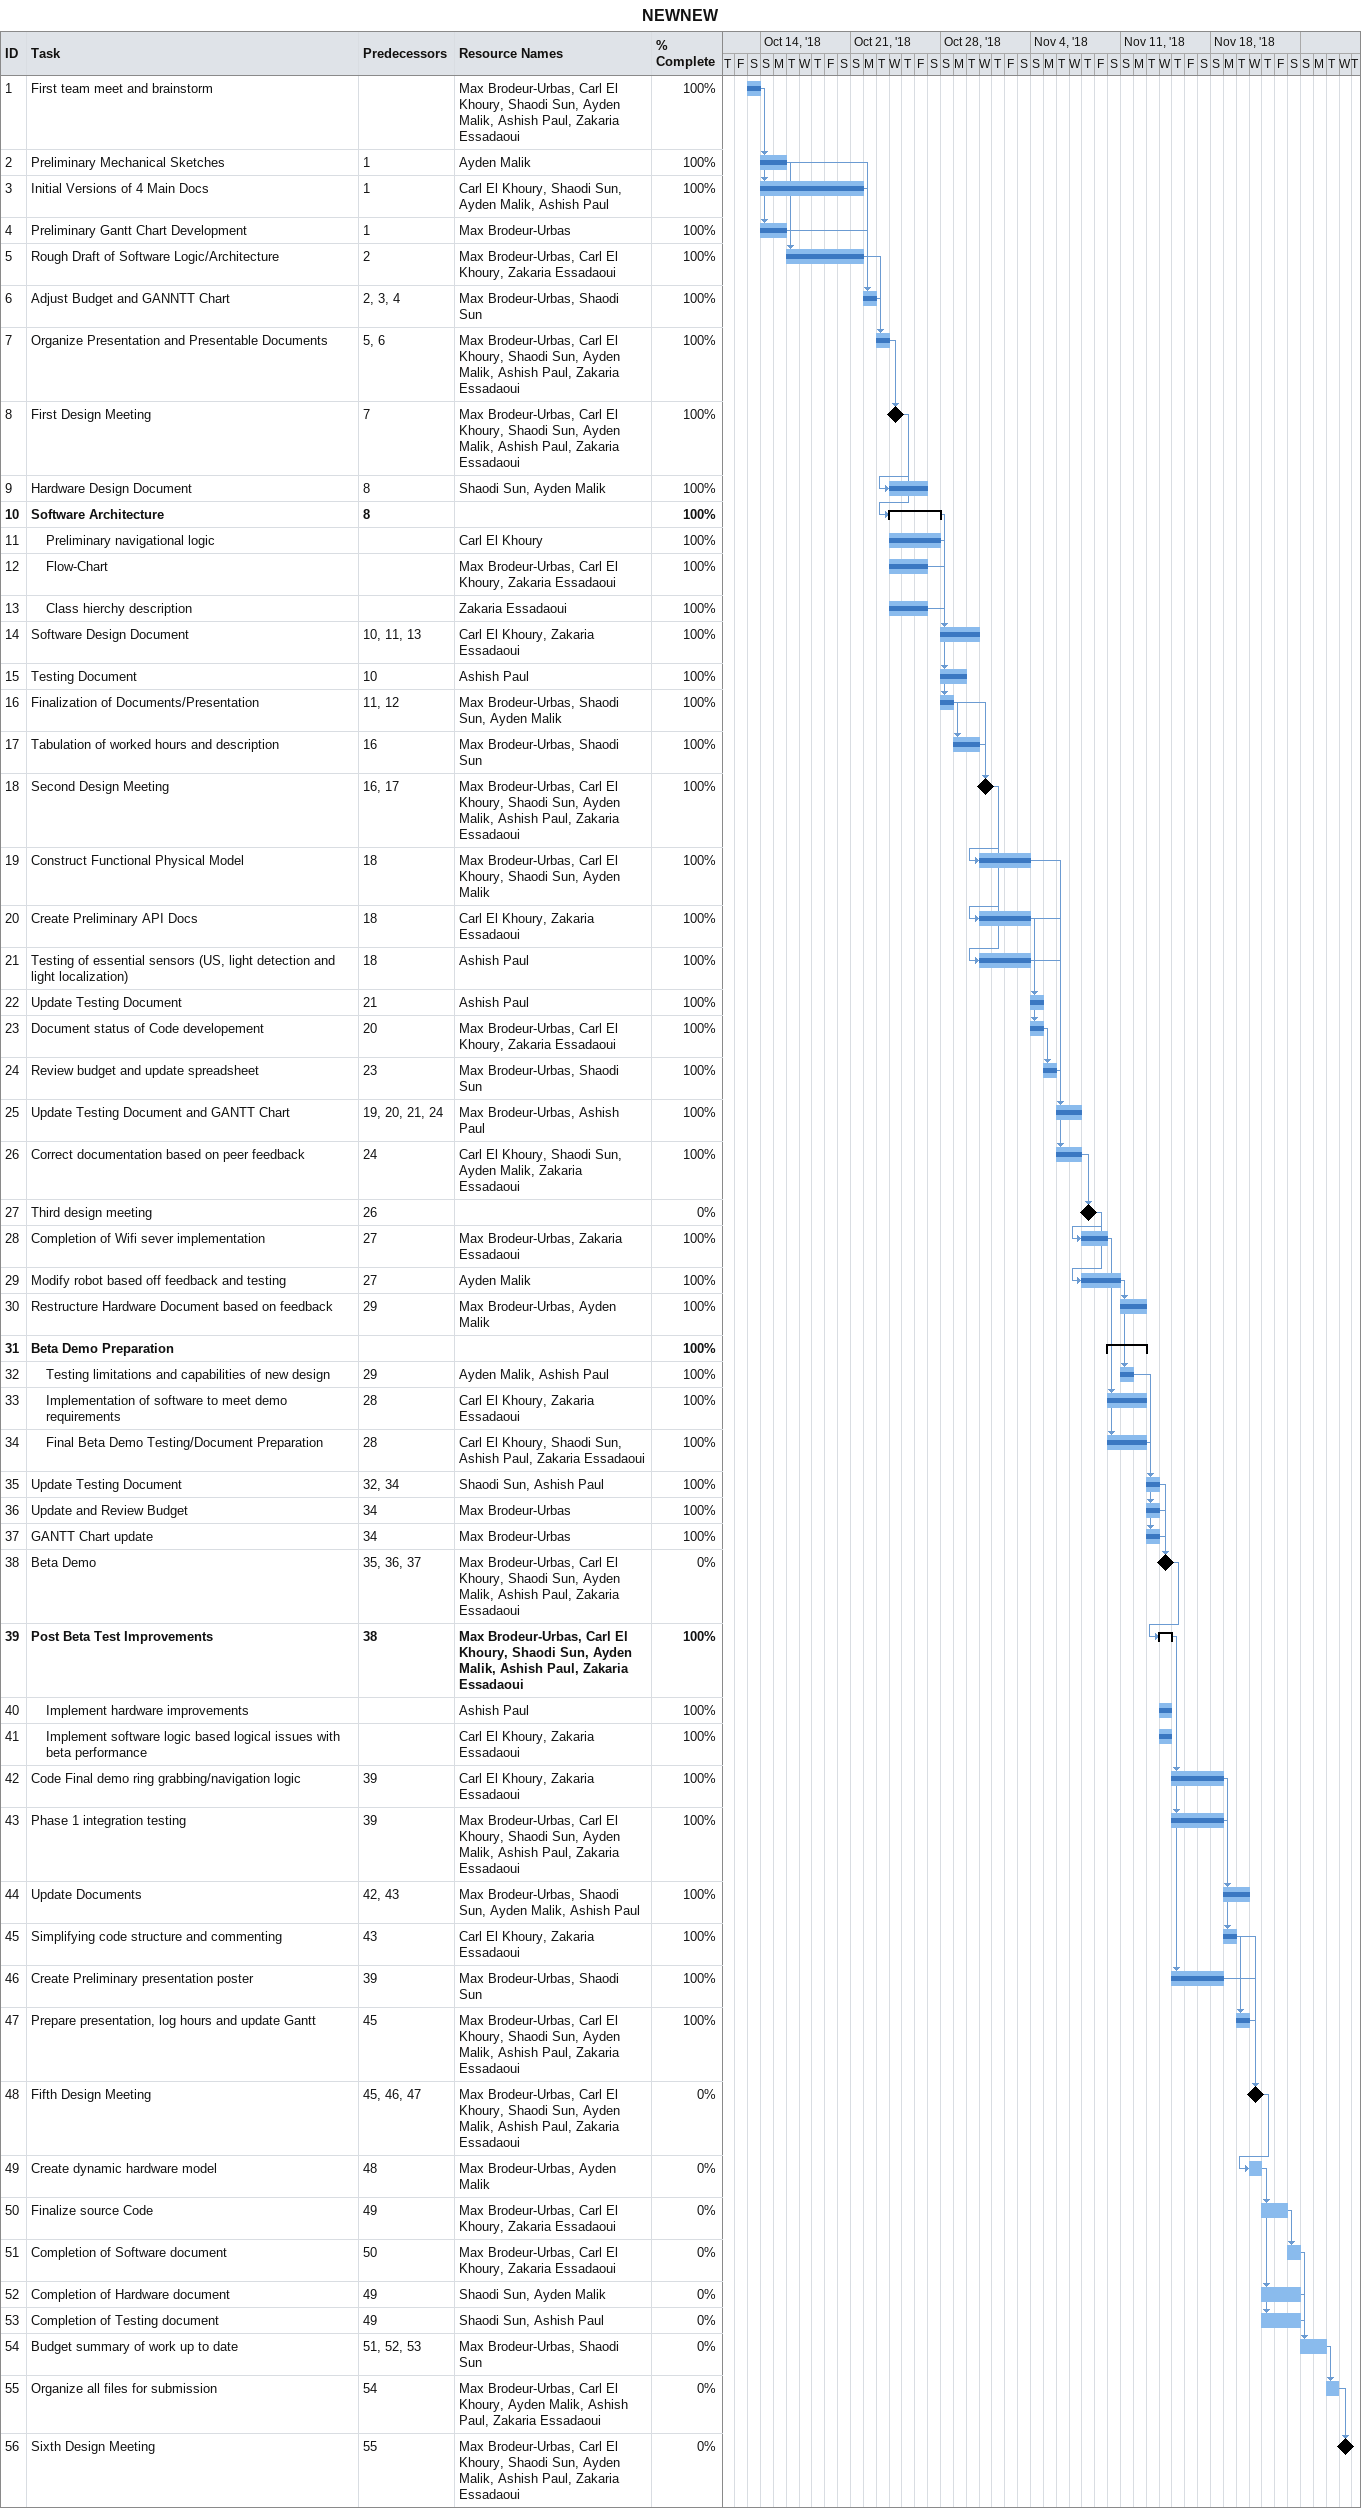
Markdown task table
NEWNEW

| ID | Level | Task | Start | Finish | Predecessors | Resources | % complete |
|---|---|---|---|---|---|---|---|
| 1 | 1 | First team meet and brainstorm | 2018-10-13 | 2018-10-13 |  | Max Brodeur-Urbas, Carl El Khoury, Shaodi Sun, Ayden Malik, Ashish Paul, Zakaria Essadaoui | 100 |
| 2 | 1 | Preliminary Mechanical Sketches | 2018-10-14 | 2018-10-15 | 1 | Ayden Malik | 100 |
| 3 | 1 | Initial Versions of 4 Main Docs | 2018-10-14 | 2018-10-21 | 1 | Carl El Khoury, Shaodi Sun, Ayden Malik, Ashish Paul | 100 |
| 4 | 1 | Preliminary Gantt Chart Development | 2018-10-14 | 2018-10-15 | 1 | Max Brodeur-Urbas | 100 |
| 5 | 1 | Rough Draft of Software Logic/Architecture | 2018-10-16 | 2018-10-21 | 2 | Max Brodeur-Urbas, Carl El Khoury, Zakaria Essadaoui | 100 |
| 6 | 1 | Adjust Budget and GANNTT Chart | 2018-10-22 | 2018-10-22 | 2, 3, 4 | Max Brodeur-Urbas, Shaodi Sun | 100 |
| 7 | 1 | Organize Presentation and Presentable Documents | 2018-10-23 | 2018-10-23 | 5, 6 | Max Brodeur-Urbas, Carl El Khoury, Shaodi Sun, Ayden Malik, Ashish Paul, Zakaria Essadaoui | 100 |
| 8 | 1 | First Design Meeting (milestone) | 2018-10-24 | 2018-10-24 | 7 | Max Brodeur-Urbas, Carl El Khoury, Shaodi Sun, Ayden Malik, Ashish Paul, Zakaria Essadaoui | 100 |
| 9 | 1 | Hardware Design Document | 2018-10-24 | 2018-10-26 | 8 | Shaodi Sun, Ayden Malik | 100 |
| 10 | 1 | **Software Architecture** | 2018-10-24 | 2018-10-27 | 8 |  | 100 |
| 11 | 2 | Preliminary navigational logic | 2018-10-24 | 2018-10-27 |  | Carl El Khoury | 100 |
| 12 | 2 | Flow-Chart | 2018-10-24 | 2018-10-26 |  | Max Brodeur-Urbas, Carl El Khoury, Zakaria Essadaoui | 100 |
| 13 | 2 | Class hierchy description | 2018-10-24 | 2018-10-26 |  | Zakaria Essadaoui | 100 |
| 14 | 1 | Software Design Document | 2018-10-28 | 2018-10-30 | 10, 11, 13 | Carl El Khoury, Zakaria Essadaoui | 100 |
| 15 | 1 | Testing Document | 2018-10-28 | 2018-10-29 | 10 | Ashish Paul | 100 |
| 16 | 1 | Finalization of Documents/Presentation | 2018-10-28 | 2018-10-28 | 11, 12 | Max Brodeur-Urbas, Shaodi Sun, Ayden Malik | 100 |
| 17 | 1 | Tabulation of worked hours and description | 2018-10-29 | 2018-10-30 | 16 | Max Brodeur-Urbas, Shaodi Sun | 100 |
| 18 | 1 | Second Design Meeting (milestone) | 2018-10-31 | 2018-10-31 | 16, 17 | Max Brodeur-Urbas, Carl El Khoury, Shaodi Sun, Ayden Malik, Ashish Paul, Zakaria Essadaoui | 100 |
| 19 | 1 | Construct Functional Physical Model | 2018-10-31 | 2018-11-03 | 18 | Max Brodeur-Urbas, Carl El Khoury, Shaodi Sun, Ayden Malik | 100 |
| 20 | 1 | Create Preliminary API Docs | 2018-10-31 | 2018-11-03 | 18 | Carl El Khoury, Zakaria Essadaoui | 100 |
| 21 | 1 | Testing of essential sensors (US, light detection and light localization) | 2018-10-31 | 2018-11-03 | 18 | Ashish Paul | 100 |
| 22 | 1 | Update Testing Document | 2018-11-04 | 2018-11-04 | 21 | Ashish Paul | 100 |
| 23 | 1 | Document status of Code developement | 2018-11-04 | 2018-11-04 | 20 | Max Brodeur-Urbas, Carl El Khoury, Zakaria Essadaoui | 100 |
| 24 | 1 | Review budget and update spreadsheet | 2018-11-05 | 2018-11-05 | 23 | Max Brodeur-Urbas, Shaodi Sun | 100 |
| 25 | 1 | Update Testing Document and GANTT Chart | 2018-11-06 | 2018-11-07 | 19, 20, 21, 24 | Max Brodeur-Urbas, Ashish Paul | 100 |
| 26 | 1 | Correct documentation based on peer feedback | 2018-11-06 | 2018-11-07 | 24 | Carl El Khoury, Shaodi Sun, Ayden Malik, Zakaria Essadaoui | 100 |
| 27 | 1 | Third design meeting (milestone) | 2018-11-08 | 2018-11-08 | 26 |  | 0 |
| 28 | 1 | Completion of Wifi sever implementation | 2018-11-08 | 2018-11-09 | 27 | Max Brodeur-Urbas, Zakaria Essadaoui | 100 |
| 29 | 1 | Modify robot based off feedback and testing | 2018-11-08 | 2018-11-10 | 27 | Ayden Malik | 100 |
| 30 | 1 | Restructure Hardware Document based on feedback | 2018-11-11 | 2018-11-12 | 29 | Max Brodeur-Urbas, Ayden Malik | 100 |
| 31 | 1 | **Beta Demo Preparation** | 2018-11-10 | 2018-11-12 |  |  | 100 |
| 32 | 2 | Testing limitations and capabilities of new design | 2018-11-11 | 2018-11-11 | 29 | Ayden Malik, Ashish Paul | 100 |
| 33 | 2 | Implementation of software to meet demo requirements | 2018-11-10 | 2018-11-12 | 28 | Carl El Khoury, Zakaria Essadaoui | 100 |
| 34 | 2 | Final Beta Demo Testing/Document Preparation | 2018-11-10 | 2018-11-12 | 28 | Carl El Khoury, Shaodi Sun, Ashish Paul, Zakaria Essadaoui | 100 |
| 35 | 1 | Update Testing Document | 2018-11-13 | 2018-11-13 | 32, 34 | Shaodi Sun, Ashish Paul | 100 |
| 36 | 1 | Update and Review Budget | 2018-11-13 | 2018-11-13 | 34 | Max Brodeur-Urbas | 100 |
| 37 | 1 | GANTT Chart update | 2018-11-13 | 2018-11-13 | 34 | Max Brodeur-Urbas | 100 |
| 38 | 1 | Beta Demo (milestone) | 2018-11-14 | 2018-11-14 | 35, 36, 37 | Max Brodeur-Urbas, Carl El Khoury, Shaodi Sun, Ayden Malik, Ashish Paul, Zakaria Essadaoui | 0 |
| 39 | 1 | **Post Beta Test Improvements** | 2018-11-14 | 2018-11-14 | 38 | Max Brodeur-Urbas, Carl El Khoury, Shaodi Sun, Ayden Malik, Ashish Paul, Zakaria Essadaoui | 100 |
| 40 | 2 | Implement hardware improvements | 2018-11-14 | 2018-11-14 |  | Ashish Paul | 100 |
| 41 | 2 | Implement software logic based logical issues with beta performance | 2018-11-14 | 2018-11-14 |  | Carl El Khoury, Zakaria Essadaoui | 100 |
| 42 | 1 | Code Final demo ring grabbing/navigation logic | 2018-11-15 | 2018-11-18 | 39 | Carl El Khoury, Zakaria Essadaoui | 100 |
| 43 | 1 | Phase 1 integration testing | 2018-11-15 | 2018-11-18 | 39 | Max Brodeur-Urbas, Carl El Khoury, Shaodi Sun, Ayden Malik, Ashish Paul, Zakaria Essadaoui | 100 |
| 44 | 1 | Update Documents | 2018-11-19 | 2018-11-20 | 42, 43 | Max Brodeur-Urbas, Shaodi Sun, Ayden Malik, Ashish Paul | 100 |
| 45 | 1 | Simplifying code structure and commenting | 2018-11-19 | 2018-11-19 | 43 | Carl El Khoury, Zakaria Essadaoui | 100 |
| 46 | 1 | Create Preliminary presentation poster | 2018-11-15 | 2018-11-18 | 39 | Max Brodeur-Urbas, Shaodi Sun | 100 |
| 47 | 1 | Prepare presentation, log hours and update Gantt | 2018-11-20 | 2018-11-20 | 45 | Max Brodeur-Urbas, Carl El Khoury, Shaodi Sun, Ayden Malik, Ashish Paul, Zakaria Essadaoui | 100 |
| 48 | 1 | Fifth Design Meeting (milestone) | 2018-11-21 | 2018-11-21 | 45, 46, 47 | Max Brodeur-Urbas, Carl El Khoury, Shaodi Sun, Ayden Malik, Ashish Paul, Zakaria Essadaoui | 0 |
| 49 | 1 | Create dynamic hardware model | 2018-11-21 | 2018-11-21 | 48 | Max Brodeur-Urbas, Ayden Malik | 0 |
| 50 | 1 | Finalize source Code | 2018-11-22 | 2018-11-23 | 49 | Max Brodeur-Urbas, Carl El Khoury, Zakaria Essadaoui | 0 |
| 51 | 1 | Completion of Software document | 2018-11-24 | 2018-11-24 | 50 | Max Brodeur-Urbas, Carl El Khoury, Zakaria Essadaoui | 0 |
| 52 | 1 | Completion of Hardware document | 2018-11-22 | 2018-11-24 | 49 | Shaodi Sun, Ayden Malik | 0 |
| 53 | 1 | Completion of Testing document | 2018-11-22 | 2018-11-24 | 49 | Shaodi Sun, Ashish Paul | 0 |
| 54 | 1 | Budget summary of work up to date | 2018-11-25 | 2018-11-26 | 51, 52, 53 | Max Brodeur-Urbas, Shaodi Sun | 0 |
| 55 | 1 | Organize all files for submission | 2018-11-27 | 2018-11-27 | 54 | Max Brodeur-Urbas, Carl El Khoury, Ayden Malik, Ashish Paul, Zakaria Essadaoui | 0 |
| 56 | 1 | Sixth Design Meeting (milestone) | 2018-11-28 | 2018-11-28 | 55 | Max Brodeur-Urbas, Carl El Khoury, Shaodi Sun, Ayden Malik, Ashish Paul, Zakaria Essadaoui | 0 |
